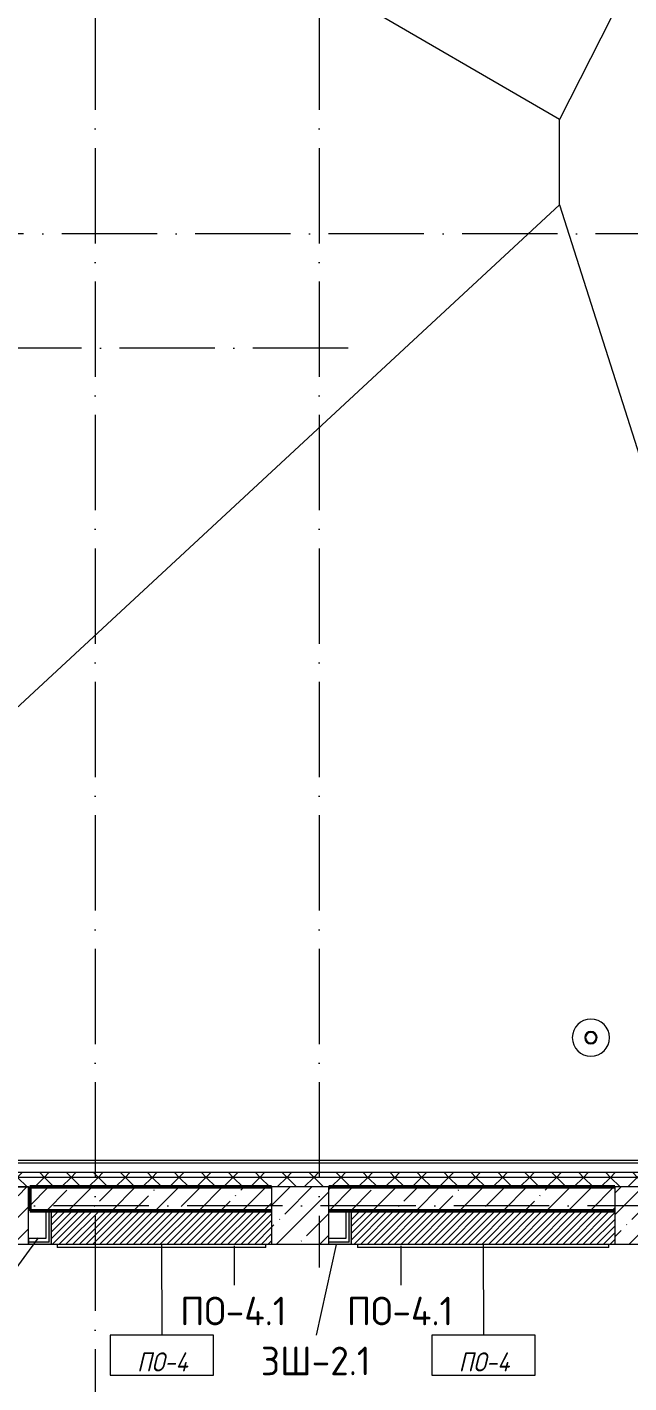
# Model space of a CAD drawing. Header units: millimetres. Extents: x -6467 to 106027, y -7090 to 195095.
# Drawn here: x 29235 to 35549, y 65725 to 79949 of the extents above; entities that cross this region are included whole.
import ezdxf

# ---------------------------------------------------------------- set-up
doc = ezdxf.new("R2010")
doc.units = ezdxf.units.MM
doc.linetypes.add('50_200_ШТРИХ_1Т_ш5_п1_п1_', pattern=[1400, 1000, -200, 0, -200])
for name, color, linetype, lineweight in [('A-FLOR', 7, 'Continuous', 9), ('A-FLOR-IDEN', 7, 'Continuous', 9), ('A-ROOF', 7, 'Continuous', 9), ('A-WALL', 7, 'Continuous', 5), ('A-WALL-FNSH-1', 7, 'Continuous', 5), ('A-WALL-IDEN', 7, 'Continuous', 9), ('S-BEAM-1', 7, 'Continuous', 5), ('S-BEAM-2', 7, 'Continuous', 50), ('S-COLS', 7, 'Continuous', 9), ('S-COLS-1', 7, 'Continuous', 5)]:
    doc.layers.add(name, color=color, linetype=linetype, lineweight=lineweight)
for name, color, linetype, lineweight, true_color in [('A-FLOR-PATT-1', 7, 'Continuous', 5, 0xd61c12), ('A-GENM-1', 7, 'Continuous', 9, 0xaaaaaa), ('A-GENM-2', 7, 'Continuous', 20, 0xaaaaaa), ('A-WALL-1', 7, 'Continuous', 5, 0x77b143), ('Оси-3', 7, '50_200_ШТРИХ_1Т_ш5_п1_п1_', 9, 0xaaaaaa)]:
    doc.layers.add(name, color=color, linetype=linetype, lineweight=lineweight, true_color=true_color)
doc.styles.add('GOST Common', font='', dxfattribs={"height": 300})
doc.styles.add('GOST Common_I', font='', dxfattribs={"width": 0.9, "height": 200})
doc.styles.get('GOST Common').set_extended_font_data('GOST Common')
doc.styles.get('GOST Common_I').set_extended_font_data('GOST Common', italic=True)
pattern_1 = [(45, (0, 0), (-228.0985, 228.0985), []), (45, (228.1, 0), (-228.0985, 228.0985), [403.225, -80.645, 6.706, -73.939])]
pattern_2 = [(45, (0, 0), (-141.42136, 141.42136), []), (135, (0, 0), (-141.42136, -141.42136), [])]

# ---------------------------------------------------------------- blocks, each defined once
blk = doc.blocks.new('BSC_Колонна _Прямоугольная - 600х600-V290-АИ_План этажа Радиаторы_2')
at = {"layer": 'S-COLS-1'}
h = blk.add_hatch(dxfattribs=at)
h.set_pattern_fill('FP_186', color=256, style=0, pattern_type=2)
h.set_pattern_definition([(45, (-35700.17, -67481.04), (-228.0985, 228.0985), []), (45, (-35472.07, -67481.04), (-228.0985, 228.0985), [403.225, -80.645, 6.706, -73.939])])
h.paths.add_polyline_path([(-300, -300), (300, -300), (300, 300), (-300, 300), (-300, -216)])
for p, q in [((300, 300), (-300, 300)), ((-300, 300), (-300, -300)), ((300, -300), (300, 300)), ((-300, -300), (300, -300))]:
    blk.add_line(p, q, dxfattribs=at)
blk = doc.blocks.new('BSC_Колонна _Прямоугольная - 600х600-V299-АИ_План этажа Радиаторы_2')
at = {"layer": 'S-COLS-1'}
h = blk.add_hatch(dxfattribs=at)
h.set_pattern_fill('FP_195', color=256, style=0, pattern_type=2)
h.set_pattern_definition([(45, (-32100, -67481.04), (-228.0985, 228.0985), []), (45, (-31871.9, -67481.04), (-228.0985, 228.0985), [403.225, -80.645, 6.706, -73.939])])
h.paths.add_polyline_path([(-300, -300), (300, -300), (300, 300), (-300, 300)])
for p, q in [((300, 300), (-300, 300)), ((-300, 300), (-300, -300)), ((300, -300), (300, 300)), ((-300, -300), (300, -300))]:
    blk.add_line(p, q, dxfattribs=at)
blk = doc.blocks.new('Кровельный аэратор - Кровельный аэратор-V417-АИ_План этажа Радиаторы_2')
at = {"layer": 'A-GENM-1'}
for start, end in [(360, 180), (180, 360)]:
    blk.add_arc((0, 0), 195, start, end, dxfattribs=at)
at = {"layer": 'A-GENM-2'}
for radius, start, end in [(65, 360, 180), (65, 180, 360), (55, 0, 180), (55, 180, 0)]:
    blk.add_arc((0, 0), radius, start, end, dxfattribs=at)
blk = doc.blocks.new('AAR_СКБ_Марка_Перекрытия_1 мм - Марка пола-27961726-АИ_План этажа Радиаторы_2')
at = {"layer": 'A-FLOR-IDEN'}
for p, q in [((2.723, 2.101), (-2.69, 2.101)), ((-2.69, 2.101), (-2.69, 0)), ((2.723, 0), (2.723, 2.101)), ((-2.69, 0), (2.723, 0))]:
    blk.add_line(p, q, dxfattribs=at)

msp = doc.modelspace()

# ---------------------------------------------------------------- hatches: boundary and pattern name
at = {"layer": 'A-FLOR-PATT-1'}
h = msp.add_hatch(dxfattribs=at)
h.set_pattern_fill('FP_334', color=256, style=0, pattern_type=2)
h.set_pattern_definition([(225, (30525, 67356.04), (35.3553, -35.3553), [])])
h.paths.add_polyline_path([(31800, 67181), (31800, 67531), (29490, 67531), (29490, 67181)])
h = msp.add_hatch(dxfattribs=at)
h.set_pattern_fill('FP_335', color=256, style=0, pattern_type=2)
h.set_pattern_definition([(225, (33900.084, 67355.006), (35.3553, -35.3553), [])])
h.paths.add_polyline_path([(32726, 67181), (35400, 67181), (35400, 67529), (32640, 67529), (32640, 67181)])
at = {"layer": 'A-WALL'}
h = msp.add_hatch(dxfattribs=at)
h.set_pattern_fill('FP_125', color=256, style=0, pattern_type=2)
h.set_pattern_definition(pattern_2)
h.paths.add_polyline_path([(41943, 67781), (41943, 67881), (23700, 67881), (23700, 67781), (39370, 67781)])
h = msp.add_hatch(dxfattribs=at)
h.set_pattern_fill('FP_125', color=256, style=0, pattern_type=2)
h.set_pattern_definition(pattern_2)
h.paths.add_polyline_path([(41943, 67881), (41943, 67931), (23800, 67931), (23800, 67881), (39370, 67881)])
at = {"layer": 'A-WALL-1'}
for points in [[(29490, 67181), (29490, 67531), (29465, 67531), (29465, 67181)], [(32640, 67181), (32640, 67531), (32615, 67531), (32615, 67181)], [(29250, 67181), (29465, 67181), (29465, 67206), (29250, 67206)], [(32400, 67181), (32615, 67181), (32615, 67206), (32400, 67206)]]:
    msp.add_hatch(color=256, dxfattribs=at).paths.add_polyline_path(points)
at = {"layer": 'S-BEAM-1'}
h = msp.add_hatch(dxfattribs=at)
h.set_pattern_fill('FP_1', color=256, style=0, pattern_type=2)
h.set_pattern_definition(pattern_1)
h.paths.add_polyline_path([(45250, 67531), (45250, 67781), (42550, 67781), (42550, 67531), (42692, 67531)])
h.paths.add_polyline_path([(41950, 67531), (41950, 67781), (39250, 67781), (39250, 67531), (39370, 67531)])
h.paths.add_polyline_path([(38650, 67531), (38650, 67781), (36000, 67781), (36000, 67531), (36048, 67531)])
h.paths.add_polyline_path([(35400, 67531), (35400, 67781), (32400, 67781), (32400, 67531), (34387, 67531)])
h.paths.add_polyline_path([(31800, 67531), (31800, 67781), (29263, 67781), (29263, 67531), (29404, 67531)])
at = {"layer": 'S-COLS-1'}
h = msp.add_hatch(dxfattribs=at)
h.set_pattern_fill('FP_1', color=256, style=0, pattern_type=2)
h.set_pattern_definition(pattern_1)
h.paths.add_polyline_path([(28650, 67181), (29250, 67181), (29250, 67781), (28650, 67781)])

# ---------------------------------------------------------------- linework, layer by layer
at = {"layer": 'A-FLOR'}
for p, q in [((35400, 67529), (32640, 67529)), ((29490, 67181), (31800, 67181)), ((32640, 67181), (35400, 67181))]:
    msp.add_line(p, q, dxfattribs=at)
at = {"layer": 'A-FLOR-IDEN'}
for p, q in [((30645, 67181), (30648, 66226)), ((34020, 67181), (34023, 66226))]:
    msp.add_line(p, q, dxfattribs=at)
at = {"layer": 'A-ROOF'}
for p, q in [((34821, 78981), (23977, 85270)), ((38022, 85278), (34821, 78981)), ((34821, 78083), (34821, 78981)), ((25339, 69299), (34821, 78083)), ((34821, 78083), (38012, 68058))]:
    msp.add_line(p, q, dxfattribs=at)
at = {"layer": 'A-WALL'}
for p, q in [((49950, 68031), (23950, 68031)), ((50100, 67881), (23800, 67881)), ((50050, 67931), (23850, 67931)), ((29430, 67531), (29430, 67241)), ((29465, 67531), (29430, 67531)), ((29465, 67206), (29465, 67531)), ((32580, 67531), (32580, 67241)), ((32615, 67531), (32580, 67531)), ((32615, 67206), (32615, 67531)), ((29430, 67241), (29250, 67241)), ((29250, 67241), (29250, 67206)), ((29250, 67206), (29465, 67206)), ((29550, 67181), (29550, 67146)), ((31740, 67146), (29550, 67146)), ((31740, 67146), (31740, 67181)), ((32580, 67241), (32400, 67241)), ((32400, 67206), (32615, 67206)), ((32700, 67181), (32700, 67146)), ((35340, 67146), (32700, 67146)), ((35340, 67146), (35340, 67181))]:
    msp.add_line(p, q, dxfattribs=at)
at = {"layer": 'A-WALL-FNSH-1'}
for p, q in [((49923, 68058), (23977, 68058)), ((23700, 67781), (31800, 67781)), ((32400, 67781), (35400, 67781)), ((29490, 67531), (29465, 67531)), ((29490, 67181), (29490, 67531)), ((32640, 67531), (32615, 67531)), ((32640, 67181), (32640, 67531)), ((29250, 67206), (29250, 67181)), ((29250, 67181), (29490, 67181)), ((32400, 67181), (32640, 67181))]:
    msp.add_line(p, q, dxfattribs=at)
at = {"layer": 'A-WALL-IDEN'}
for p, q in [((29352, 67246), (28692, 66356)), ((31406, 67164), (31406, 66749)), ((32479, 67176), (32269, 66226)), ((33155, 67164), (33155, 66749))]:
    msp.add_line(p, q, dxfattribs=at)
at = {"layer": 'S-BEAM-2'}
for p, q in [((29263, 67781), (29263, 67531)), ((31800, 67781), (29263, 67781)), ((35400, 67781), (32400, 67781)), ((29263, 67531), (31800, 67531)), ((32400, 67531), (35400, 67531))]:
    msp.add_line(p, q, dxfattribs=at)
at = {"layer": 'S-COLS-1'}
for p, q in [((29250, 67781), (28650, 67781)), ((29250, 67181), (29250, 67781)), ((28650, 67181), (29250, 67181))]:
    msp.add_line(p, q, dxfattribs=at)
at = {"layer": 'Оси-3'}
for p, q in [((29950, 91281), (29950, 52458)), ((32300, 91281), (32300, 66936)), ((50200, 77781), (-5267, 77781)), ((32605, 76581), (-5267, 76581)), ((104718, 67581), (-5267, 67581))]:
    msp.add_line(p, q, dxfattribs=at)

# ---------------------------------------------------------------- block references
at = {"layer": 'A-FLOR-IDEN', "xscale": 199.9999999999999, "yscale": 199.9999999999999, "zscale": 199.9999999999999}
for p in [(30645, 65805), (34020, 65805)]:
    msp.add_blockref('AAR_СКБ_Марка_Перекрытия_1 мм - Марка пола-27961726-АИ_План этажа Радиаторы_2', p, dxfattribs=at)
at = {"layer": 'A-GENM-1'}
msp.add_blockref('Кровельный аэратор - Кровельный аэратор-V417-АИ_План этажа Радиаторы_2', (35150, 69347), dxfattribs=at)
at = {"layer": 'S-COLS'}
for name, p in [('BSC_Колонна _Прямоугольная - 600х600-V299-АИ_План этажа Радиаторы_2', (32100, 67481)), ('BSC_Колонна _Прямоугольная - 600х600-V290-АИ_План этажа Радиаторы_2', (35700, 67481))]:
    msp.add_blockref(name, p, dxfattribs=at)

# ---------------------------------------------------------------- texts
at = {"layer": 'A-FLOR-IDEN', "char_height": 200, "width": 572.4, "attachment_point": 5, "line_spacing_factor": 1.022766, "style": 'GOST Common_I'}
for insert in [(30655, 65945), (34030, 65945)]:
    msp.add_mtext('\\pxqc,t0.9,1.8,2.7,3.6,4.5,5.4,6.3,7.2,8.1,9,9.9,10.8,11.7,12.6,13.5,14.4,15.3,16.2,17.1,18,18.9,19.8,20.7,21.6,22.5,23.4,24.3,25.2,26.1,27,27.9,28.8;{ПО-4}', dxfattribs=dict(at, insert=insert))
at = {"layer": 'A-WALL-IDEN', "char_height": 300, "attachment_point": 2, "line_spacing_factor": 1.022766, "style": 'GOST Common'}
for s, insert, width in [('\\pxqc,t0.26667,0.53333,0.8,1.06667,1.33333,1.6,1.86667,2.13333,2.4,2.66667,2.93333,3.2,3.46667,3.73333,4,4.26667,4.53333,4.8,5.06667,5.33333,5.6,5.86667,6.13333,6.4,6.66667,6.93333,7.2,7.46667,7.73333,8,8.26667,8.53333;{ПО-4.1}', (31399, 66629), 1178), ('\\pxqc,t0.26667,0.53333,0.8,1.06667,1.33333,1.6,1.86667,2.13333,2.4,2.66667,2.93333,3.2,3.46667,3.73333,4,4.26667,4.53333,4.8,5.06667,5.33333,5.6,5.86667,6.13333,6.4,6.66667,6.93333,7.2,7.46667,7.73333,8,8.26667,8.53333;{ПО-4.1}', (33148, 66629), 1178), ('\\pxqc,t0.26667,0.53333,0.8,1.06667,1.33333,1.6,1.86667,2.13333,2.4,2.66667,2.93333,3.2,3.46667,3.73333,4,4.26667,4.53333,4.8,5.06667,5.33333,5.6,5.86667,6.13333,6.4,6.66667,6.93333,7.2,7.46667,7.73333,8,8.26667,8.53333;{ЗШ-2.1}', (32263, 66105), 1190)]:
    msp.add_mtext(s, dxfattribs=dict(at, insert=insert, width=width))

doc.saveas('drawing.dxf')
